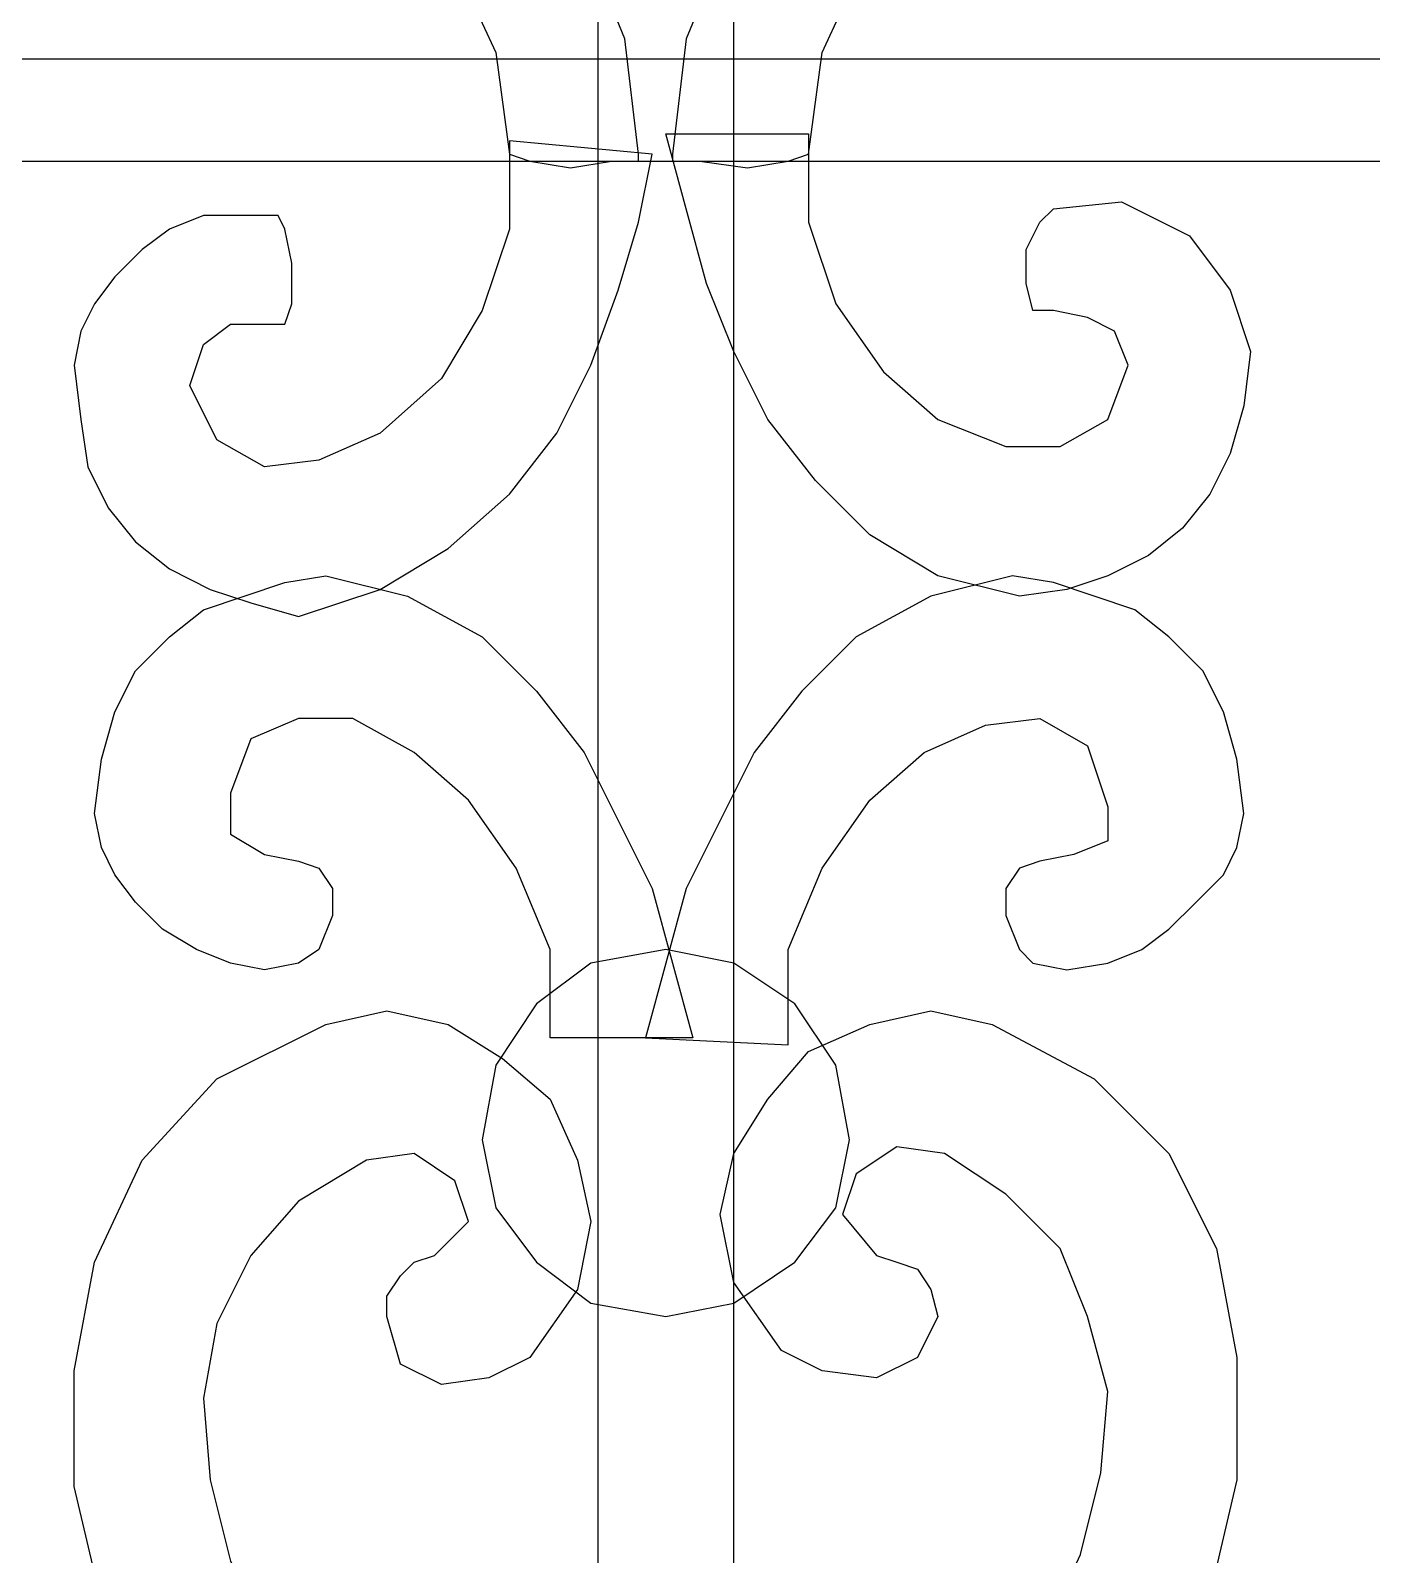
# Model space of a CAD drawing. Header units: centimetres. Extents: x -51 to 56, y -22 to 36.
# Drawn here: x 29.2 to 42.66, y 6.75 to 22.05 of the extents above; entities that cross this region are included whole.
import ezdxf

# ---------------------------------------------------------------- set-up
doc = ezdxf.new("R2010")
doc.units = ezdxf.units.CM
doc.header["$MEASUREMENT"] = 0
doc.layers.add('layer 1', color=7, linetype='Continuous')

msp = doc.modelspace()

# ---------------------------------------------------------------- linework, layer by layer
at = {"layer": 'layer 1', "color": 108}
for points, knots in [([(34.89652, 30.70333), (34.89652, 30.70333), (36.26127, 30.70333), (36.26127, 30.70333), (36.26127, 30.70333), (36.26127, 30.70333), (36.26127, -22.04404), (36.26127, -22.04404), (36.26127, -22.04404), (36.26127, -22.04404), (34.89652, -22.04404), (34.89652, -22.04404), (34.89652, -22.04404), (34.89652, -22.04404), (34.89652, 30.70333), (34.89652, 30.70333)], [0, 0, 0, 0, 0.25, 0.25, 0.25, 0.25, 0.5, 0.5, 0.5, 0.5, 0.75, 0.75, 0.75, 0.75, 1, 1, 1, 1]), ([(27.11748, 26.6091), (27.11748, 26.6091), (28.75517, 26.47262), (28.75517, 26.47262), (28.75517, 26.47262), (28.75517, 26.47262), (30.32463, 26.13144), (30.32463, 26.13144), (30.32463, 26.13144), (30.32463, 26.13144), (31.68937, 25.65377), (31.68937, 25.65377), (31.68937, 25.65377), (31.68937, 25.65377), (32.91764, 24.9714), (32.91764, 24.9714), (32.91764, 24.9714), (32.91764, 24.9714), (33.9412, 24.08432), (33.9412, 24.08432), (33.9412, 24.08432), (33.9412, 24.08432), (34.69181, 23.129), (34.69181, 23.129), (34.69181, 23.129), (34.69181, 23.129), (35.16947, 21.96897), (35.16947, 21.96897), (35.16947, 21.96897), (35.16947, 21.96897), (35.30595, 20.80893), (35.30595, 20.80893), (35.30595, 20.80893), (35.30595, 20.80893), (35.30595, 20.80893), (35.30595, 20.80893), (35.30595, 20.80893), (35.30595, 20.80893), (35.30595, 20.80893), (35.30595, 20.80893), (35.30595, 20.80893), (35.30595, 20.80893), (35.30595, 20.80893), (35.30595, 20.80893), (35.30595, 20.80893), (35.30595, 20.80893), (35.30595, 20.7407), (35.30595, 20.7407), (35.30595, 20.7407), (35.30595, 20.7407), (35.033, 20.7407), (35.033, 20.7407), (35.033, 20.7407), (35.033, 20.7407), (34.62357, 20.67246), (34.62357, 20.67246), (34.62357, 20.67246), (34.62357, 20.67246), (34.21415, 20.7407), (34.21415, 20.7407), (34.21415, 20.7407), (34.21415, 20.7407), (34.00944, 20.80893), (34.00944, 20.80893), (34.00944, 20.80893), (34.00944, 20.80893), (33.87296, 21.83249), (33.87296, 21.83249), (33.87296, 21.83249), (33.87296, 21.83249), (33.46354, 22.71957), (33.46354, 22.71957), (33.46354, 22.71957), (33.46354, 22.71957), (32.78117, 23.53842), (32.78117, 23.53842), (32.78117, 23.53842), (32.78117, 23.53842), (31.96232, 24.28903), (31.96232, 24.28903), (31.96232, 24.28903), (31.96232, 24.28903), (30.93876, 24.83493), (30.93876, 24.83493), (30.93876, 24.83493), (30.93876, 24.83493), (29.77873, 25.31259), (29.77873, 25.31259), (29.77873, 25.31259), (29.77873, 25.31259), (28.48222, 25.58554), (28.48222, 25.58554), (28.48222, 25.58554), (28.48222, 25.58554), (27.11748, 25.65377), (27.11748, 25.65377), (27.11748, 25.65377), (27.11748, 25.65377), (25.82097, 25.58554), (25.82097, 25.58554), (25.82097, 25.58554), (25.82097, 25.58554), (24.5927, 25.31259), (24.5927, 25.31259), (24.5927, 25.31259), (24.5927, 25.31259), (23.43267, 24.83493), (23.43267, 24.83493), (23.43267, 24.83493), (23.43267, 24.83493), (22.40911, 24.28903), (22.40911, 24.28903), (22.40911, 24.28903), (22.40911, 24.28903), (21.59027, 23.53842), (21.59027, 23.53842), (21.59027, 23.53842), (21.59027, 23.53842), (20.90789, 22.71957), (20.90789, 22.71957), (20.90789, 22.71957), (20.90789, 22.71957), (20.49847, 21.83249), (20.49847, 21.83249), (20.49847, 21.83249), (20.49847, 21.83249), (20.362, 20.80893), (20.362, 20.80893), (20.362, 20.80893), (20.362, 20.80893), (20.15728, 20.7407), (20.15728, 20.7407), (20.15728, 20.7407), (20.15728, 20.7407), (19.74786, 20.67246), (19.74786, 20.67246), (19.74786, 20.67246), (19.74786, 20.67246), (19.2702, 20.7407), (19.2702, 20.7407), (19.2702, 20.7407), (19.2702, 20.7407), (18.99725, 20.7407), (18.99725, 20.7407), (18.99725, 20.7407), (18.99725, 20.7407), (18.99725, 20.7407), (18.99725, 20.7407), (18.99725, 20.7407), (18.99725, 20.7407), (18.99725, 20.80893), (18.99725, 20.80893), (18.99725, 20.80893), (18.99725, 20.80893), (18.99725, 20.80893), (18.99725, 20.80893), (18.99725, 20.80893), (18.99725, 20.80893), (18.99725, 20.80893), (18.99725, 20.80893), (18.99725, 20.80893), (18.99725, 20.80893), (19.13373, 21.96897), (19.13373, 21.96897), (19.13373, 21.96897), (19.13373, 21.96897), (19.61139, 23.129), (19.61139, 23.129), (19.61139, 23.129), (19.61139, 23.129), (20.43023, 24.08432), (20.43023, 24.08432), (20.43023, 24.08432), (20.43023, 24.08432), (21.38555, 24.9714), (21.38555, 24.9714), (21.38555, 24.9714), (21.38555, 24.9714), (22.61382, 25.65377), (22.61382, 25.65377), (22.61382, 25.65377), (22.61382, 25.65377), (23.97857, 26.13144), (23.97857, 26.13144), (23.97857, 26.13144), (23.97857, 26.13144), (25.47979, 26.47262), (25.47979, 26.47262), (25.47979, 26.47262), (25.47979, 26.47262), (27.11748, 26.6091), (27.11748, 26.6091)], [0, 0, 0, 0, 0.02083333, 0.02083333, 0.02083333, 0.02083333, 0.04166667, 0.04166667, 0.04166667, 0.04166667, 0.0625, 0.0625, 0.0625, 0.0625, 0.08333333, 0.08333333, 0.08333333, 0.08333333, 0.10416667, 0.10416667, 0.10416667, 0.10416667, 0.125, 0.125, 0.125, 0.125, 0.14583333, 0.14583333, 0.14583333, 0.14583333, 0.16666667, 0.16666667, 0.16666667, 0.16666667, 0.1875, 0.1875, 0.1875, 0.1875, 0.20833333, 0.20833333, 0.20833333, 0.20833333, 0.22916667, 0.22916667, 0.22916667, 0.22916667, 0.25, 0.25, 0.25, 0.25, 0.27083333, 0.27083333, 0.27083333, 0.27083333, 0.29166667, 0.29166667, 0.29166667, 0.29166667, 0.3125, 0.3125, 0.3125, 0.3125, 0.33333333, 0.33333333, 0.33333333, 0.33333333, 0.35416667, 0.35416667, 0.35416667, 0.35416667, 0.375, 0.375, 0.375, 0.375, 0.39583333, 0.39583333, 0.39583333, 0.39583333, 0.41666667, 0.41666667, 0.41666667, 0.41666667, 0.4375, 0.4375, 0.4375, 0.4375, 0.45833333, 0.45833333, 0.45833333, 0.45833333, 0.47916667, 0.47916667, 0.47916667, 0.47916667, 0.5, 0.5, 0.5, 0.5, 0.52083333, 0.52083333, 0.52083333, 0.52083333, 0.54166667, 0.54166667, 0.54166667, 0.54166667, 0.5625, 0.5625, 0.5625, 0.5625, 0.58333333, 0.58333333, 0.58333333, 0.58333333, 0.60416667, 0.60416667, 0.60416667, 0.60416667, 0.625, 0.625, 0.625, 0.625, 0.64583333, 0.64583333, 0.64583333, 0.64583333, 0.66666667, 0.66666667, 0.66666667, 0.66666667, 0.6875, 0.6875, 0.6875, 0.6875, 0.70833333, 0.70833333, 0.70833333, 0.70833333, 0.72916667, 0.72916667, 0.72916667, 0.72916667, 0.75, 0.75, 0.75, 0.75, 0.77083333, 0.77083333, 0.77083333, 0.77083333, 0.79166667, 0.79166667, 0.79166667, 0.79166667, 0.8125, 0.8125, 0.8125, 0.8125, 0.83333333, 0.83333333, 0.83333333, 0.83333333, 0.85416667, 0.85416667, 0.85416667, 0.85416667, 0.875, 0.875, 0.875, 0.875, 0.89583333, 0.89583333, 0.89583333, 0.89583333, 0.91666667, 0.91666667, 0.91666667, 0.91666667, 0.9375, 0.9375, 0.9375, 0.9375, 0.95833333, 0.95833333, 0.95833333, 0.95833333, 0.97916667, 0.97916667, 0.97916667, 0.97916667, 1, 1, 1, 1]), ([(43.8356, 26.6091), (43.8356, 26.6091), (45.47329, 26.47262), (45.47329, 26.47262), (45.47329, 26.47262), (45.47329, 26.47262), (46.97451, 26.13144), (46.97451, 26.13144), (46.97451, 26.13144), (46.97451, 26.13144), (48.33925, 25.65377), (48.33925, 25.65377), (48.33925, 25.65377), (48.33925, 25.65377), (49.56752, 24.9714), (49.56752, 24.9714), (49.56752, 24.9714), (49.56752, 24.9714), (50.52284, 24.08432), (50.52284, 24.08432), (50.52284, 24.08432), (50.52284, 24.08432), (51.34169, 23.129), (51.34169, 23.129), (51.34169, 23.129), (51.34169, 23.129), (51.81935, 21.96897), (51.81935, 21.96897), (51.81935, 21.96897), (51.81935, 21.96897), (51.95583, 20.80893), (51.95583, 20.80893), (51.95583, 20.80893), (51.95583, 20.80893), (51.95583, 20.80893), (51.95583, 20.80893), (51.95583, 20.80893), (51.95583, 20.80893), (51.95583, 20.80893), (51.95583, 20.80893), (51.95583, 20.80893), (51.95583, 20.80893), (51.95583, 20.80893), (51.95583, 20.80893), (51.95583, 20.80893), (51.95583, 20.80893), (51.95583, 20.7407), (51.95583, 20.7407), (51.95583, 20.7407), (51.95583, 20.7407), (51.68288, 20.7407), (51.68288, 20.7407), (51.68288, 20.7407), (51.68288, 20.7407), (51.27345, 20.67246), (51.27345, 20.67246), (51.27345, 20.67246), (51.27345, 20.67246), (50.86403, 20.7407), (50.86403, 20.7407), (50.86403, 20.7407), (50.86403, 20.7407), (50.65932, 20.80893), (50.65932, 20.80893), (50.65932, 20.80893), (50.65932, 20.80893), (50.52284, 21.83249), (50.52284, 21.83249), (50.52284, 21.83249), (50.52284, 21.83249), (50.11342, 22.71957), (50.11342, 22.71957), (50.11342, 22.71957), (50.11342, 22.71957), (49.43105, 23.53842), (49.43105, 23.53842), (49.43105, 23.53842), (49.43105, 23.53842), (48.6122, 24.28903), (48.6122, 24.28903), (48.6122, 24.28903), (48.6122, 24.28903), (47.52041, 24.83493), (47.52041, 24.83493), (47.52041, 24.83493), (47.52041, 24.83493), (46.42861, 25.31259), (46.42861, 25.31259), (46.42861, 25.31259), (46.42861, 25.31259), (45.1321, 25.58554), (45.1321, 25.58554), (45.1321, 25.58554), (45.1321, 25.58554), (43.8356, 25.65377), (43.8356, 25.65377), (43.8356, 25.65377), (43.8356, 25.65377), (42.47085, 25.58554), (42.47085, 25.58554), (42.47085, 25.58554), (42.47085, 25.58554), (41.24258, 25.31259), (41.24258, 25.31259), (41.24258, 25.31259), (41.24258, 25.31259), (40.08255, 24.83493), (40.08255, 24.83493), (40.08255, 24.83493), (40.08255, 24.83493), (39.05899, 24.28903), (39.05899, 24.28903), (39.05899, 24.28903), (39.05899, 24.28903), (38.24015, 23.53842), (38.24015, 23.53842), (38.24015, 23.53842), (38.24015, 23.53842), (37.55777, 22.71957), (37.55777, 22.71957), (37.55777, 22.71957), (37.55777, 22.71957), (37.14835, 21.83249), (37.14835, 21.83249), (37.14835, 21.83249), (37.14835, 21.83249), (37.01188, 20.80893), (37.01188, 20.80893), (37.01188, 20.80893), (37.01188, 20.80893), (36.80716, 20.7407), (36.80716, 20.7407), (36.80716, 20.7407), (36.80716, 20.7407), (36.39774, 20.67246), (36.39774, 20.67246), (36.39774, 20.67246), (36.39774, 20.67246), (35.92008, 20.7407), (35.92008, 20.7407), (35.92008, 20.7407), (35.92008, 20.7407), (35.64713, 20.7407), (35.64713, 20.7407), (35.64713, 20.7407), (35.64713, 20.7407), (35.64713, 20.7407), (35.64713, 20.7407), (35.64713, 20.7407), (35.64713, 20.7407), (35.64713, 20.80893), (35.64713, 20.80893), (35.64713, 20.80893), (35.64713, 20.80893), (35.64713, 20.80893), (35.64713, 20.80893), (35.64713, 20.80893), (35.64713, 20.80893), (35.64713, 20.80893), (35.64713, 20.80893), (35.64713, 20.80893), (35.64713, 20.80893), (35.78361, 21.96897), (35.78361, 21.96897), (35.78361, 21.96897), (35.78361, 21.96897), (36.26127, 23.129), (36.26127, 23.129), (36.26127, 23.129), (36.26127, 23.129), (37.08011, 24.08432), (37.08011, 24.08432), (37.08011, 24.08432), (37.08011, 24.08432), (38.03543, 24.9714), (38.03543, 24.9714), (38.03543, 24.9714), (38.03543, 24.9714), (39.2637, 25.65377), (39.2637, 25.65377), (39.2637, 25.65377), (39.2637, 25.65377), (40.62845, 26.13144), (40.62845, 26.13144), (40.62845, 26.13144), (40.62845, 26.13144), (42.1979, 26.47262), (42.1979, 26.47262), (42.1979, 26.47262), (42.1979, 26.47262), (43.8356, 26.6091), (43.8356, 26.6091)], [0, 0, 0, 0, 0.02083333, 0.02083333, 0.02083333, 0.02083333, 0.04166667, 0.04166667, 0.04166667, 0.04166667, 0.0625, 0.0625, 0.0625, 0.0625, 0.08333333, 0.08333333, 0.08333333, 0.08333333, 0.10416667, 0.10416667, 0.10416667, 0.10416667, 0.125, 0.125, 0.125, 0.125, 0.14583333, 0.14583333, 0.14583333, 0.14583333, 0.16666667, 0.16666667, 0.16666667, 0.16666667, 0.1875, 0.1875, 0.1875, 0.1875, 0.20833333, 0.20833333, 0.20833333, 0.20833333, 0.22916667, 0.22916667, 0.22916667, 0.22916667, 0.25, 0.25, 0.25, 0.25, 0.27083333, 0.27083333, 0.27083333, 0.27083333, 0.29166667, 0.29166667, 0.29166667, 0.29166667, 0.3125, 0.3125, 0.3125, 0.3125, 0.33333333, 0.33333333, 0.33333333, 0.33333333, 0.35416667, 0.35416667, 0.35416667, 0.35416667, 0.375, 0.375, 0.375, 0.375, 0.39583333, 0.39583333, 0.39583333, 0.39583333, 0.41666667, 0.41666667, 0.41666667, 0.41666667, 0.4375, 0.4375, 0.4375, 0.4375, 0.45833333, 0.45833333, 0.45833333, 0.45833333, 0.47916667, 0.47916667, 0.47916667, 0.47916667, 0.5, 0.5, 0.5, 0.5, 0.52083333, 0.52083333, 0.52083333, 0.52083333, 0.54166667, 0.54166667, 0.54166667, 0.54166667, 0.5625, 0.5625, 0.5625, 0.5625, 0.58333333, 0.58333333, 0.58333333, 0.58333333, 0.60416667, 0.60416667, 0.60416667, 0.60416667, 0.625, 0.625, 0.625, 0.625, 0.64583333, 0.64583333, 0.64583333, 0.64583333, 0.66666667, 0.66666667, 0.66666667, 0.66666667, 0.6875, 0.6875, 0.6875, 0.6875, 0.70833333, 0.70833333, 0.70833333, 0.70833333, 0.72916667, 0.72916667, 0.72916667, 0.72916667, 0.75, 0.75, 0.75, 0.75, 0.77083333, 0.77083333, 0.77083333, 0.77083333, 0.79166667, 0.79166667, 0.79166667, 0.79166667, 0.8125, 0.8125, 0.8125, 0.8125, 0.83333333, 0.83333333, 0.83333333, 0.83333333, 0.85416667, 0.85416667, 0.85416667, 0.85416667, 0.875, 0.875, 0.875, 0.875, 0.89583333, 0.89583333, 0.89583333, 0.89583333, 0.91666667, 0.91666667, 0.91666667, 0.91666667, 0.9375, 0.9375, 0.9375, 0.9375, 0.95833333, 0.95833333, 0.95833333, 0.95833333, 0.97916667, 0.97916667, 0.97916667, 0.97916667, 1, 1, 1, 1]), ([(-47.12461, 21.76425), (-47.12461, 21.76425), (52.6382, 21.76425), (52.6382, 21.76425), (52.6382, 21.76425), (52.6382, 21.76425), (52.6382, 20.7407), (52.6382, 20.7407), (52.6382, 20.7407), (52.6382, 20.7407), (-47.12461, 20.7407), (-47.12461, 20.7407), (-47.12461, 20.7407), (-47.12461, 20.7407), (-47.12461, 21.76425), (-47.12461, 21.76425)], [0, 0, 0, 0, 0.25, 0.25, 0.25, 0.25, 0.5, 0.5, 0.5, 0.5, 0.75, 0.75, 0.75, 0.75, 1, 1, 1, 1]), ([(39.12723, 16.37351), (39.12723, 16.37351), (39.60489, 16.44175), (39.60489, 16.44175), (39.60489, 16.44175), (39.60489, 16.44175), (40.01431, 16.57823), (40.01431, 16.57823), (40.01431, 16.57823), (40.01431, 16.57823), (40.42374, 16.78294), (40.42374, 16.78294), (40.42374, 16.78294), (40.42374, 16.78294), (40.76492, 17.05589), (40.76492, 17.05589), (40.76492, 17.05589), (40.76492, 17.05589), (41.03787, 17.39707), (41.03787, 17.39707), (41.03787, 17.39707), (41.03787, 17.39707), (41.24258, 17.8065), (41.24258, 17.8065), (41.24258, 17.8065), (41.24258, 17.8065), (41.37906, 18.28416), (41.37906, 18.28416), (41.37906, 18.28416), (41.37906, 18.28416), (41.44729, 18.83005), (41.44729, 18.83005), (41.44729, 18.83005), (41.44729, 18.83005), (41.24258, 19.44419), (41.24258, 19.44419), (41.24258, 19.44419), (41.24258, 19.44419), (40.83316, 19.99009), (40.83316, 19.99009), (40.83316, 19.99009), (40.83316, 19.99009), (40.15079, 20.33127), (40.15079, 20.33127), (40.15079, 20.33127), (40.15079, 20.33127), (39.46842, 20.26303), (39.46842, 20.26303), (39.46842, 20.26303), (39.46842, 20.26303), (39.33194, 20.12656), (39.33194, 20.12656), (39.33194, 20.12656), (39.33194, 20.12656), (39.19547, 19.85361), (39.19547, 19.85361), (39.19547, 19.85361), (39.19547, 19.85361), (39.19547, 19.51243), (39.19547, 19.51243), (39.19547, 19.51243), (39.19547, 19.51243), (39.2637, 19.23948), (39.2637, 19.23948), (39.2637, 19.23948), (39.2637, 19.23948), (39.46842, 19.23948), (39.46842, 19.23948), (39.46842, 19.23948), (39.46842, 19.23948), (39.8096, 19.17124), (39.8096, 19.17124), (39.8096, 19.17124), (39.8096, 19.17124), (40.08255, 19.03476), (40.08255, 19.03476), (40.08255, 19.03476), (40.08255, 19.03476), (40.21902, 18.69358), (40.21902, 18.69358), (40.21902, 18.69358), (40.21902, 18.69358), (40.01431, 18.14768), (40.01431, 18.14768), (40.01431, 18.14768), (40.01431, 18.14768), (39.53665, 17.87473), (39.53665, 17.87473), (39.53665, 17.87473), (39.53665, 17.87473), (38.99075, 17.87473), (38.99075, 17.87473), (38.99075, 17.87473), (38.99075, 17.87473), (38.30838, 18.14768), (38.30838, 18.14768), (38.30838, 18.14768), (38.30838, 18.14768), (37.76248, 18.62534), (37.76248, 18.62534), (37.76248, 18.62534), (37.76248, 18.62534), (37.28482, 19.30771), (37.28482, 19.30771), (37.28482, 19.30771), (37.28482, 19.30771), (37.01188, 20.12656), (37.01188, 20.12656), (37.01188, 20.12656), (37.01188, 20.12656), (37.01188, 21.01364), (37.01188, 21.01364), (37.01188, 21.01364), (37.01188, 21.01364), (35.57889, 21.01364), (35.57889, 21.01364), (35.57889, 21.01364), (35.57889, 21.01364), (35.78361, 20.26303), (35.78361, 20.26303), (35.78361, 20.26303), (35.78361, 20.26303), (35.98832, 19.51243), (35.98832, 19.51243), (35.98832, 19.51243), (35.98832, 19.51243), (36.26127, 18.83005), (36.26127, 18.83005), (36.26127, 18.83005), (36.26127, 18.83005), (36.60245, 18.14768), (36.60245, 18.14768), (36.60245, 18.14768), (36.60245, 18.14768), (37.08011, 17.53355), (37.08011, 17.53355), (37.08011, 17.53355), (37.08011, 17.53355), (37.62601, 16.98765), (37.62601, 16.98765), (37.62601, 16.98765), (37.62601, 16.98765), (38.30838, 16.57823), (38.30838, 16.57823), (38.30838, 16.57823), (38.30838, 16.57823), (39.12723, 16.37351), (39.12723, 16.37351)], [0, 0, 0, 0, 0.02702703, 0.02702703, 0.02702703, 0.02702703, 0.05405405, 0.05405405, 0.05405405, 0.05405405, 0.08108108, 0.08108108, 0.08108108, 0.08108108, 0.10810811, 0.10810811, 0.10810811, 0.10810811, 0.13513514, 0.13513514, 0.13513514, 0.13513514, 0.16216216, 0.16216216, 0.16216216, 0.16216216, 0.18918919, 0.18918919, 0.18918919, 0.18918919, 0.21621622, 0.21621622, 0.21621622, 0.21621622, 0.24324324, 0.24324324, 0.24324324, 0.24324324, 0.27027027, 0.27027027, 0.27027027, 0.27027027, 0.2972973, 0.2972973, 0.2972973, 0.2972973, 0.32432432, 0.32432432, 0.32432432, 0.32432432, 0.35135135, 0.35135135, 0.35135135, 0.35135135, 0.37837838, 0.37837838, 0.37837838, 0.37837838, 0.40540541, 0.40540541, 0.40540541, 0.40540541, 0.43243243, 0.43243243, 0.43243243, 0.43243243, 0.45945946, 0.45945946, 0.45945946, 0.45945946, 0.48648649, 0.48648649, 0.48648649, 0.48648649, 0.51351351, 0.51351351, 0.51351351, 0.51351351, 0.54054054, 0.54054054, 0.54054054, 0.54054054, 0.56756757, 0.56756757, 0.56756757, 0.56756757, 0.59459459, 0.59459459, 0.59459459, 0.59459459, 0.62162162, 0.62162162, 0.62162162, 0.62162162, 0.64864865, 0.64864865, 0.64864865, 0.64864865, 0.67567568, 0.67567568, 0.67567568, 0.67567568, 0.7027027, 0.7027027, 0.7027027, 0.7027027, 0.72972973, 0.72972973, 0.72972973, 0.72972973, 0.75675676, 0.75675676, 0.75675676, 0.75675676, 0.78378378, 0.78378378, 0.78378378, 0.78378378, 0.81081081, 0.81081081, 0.81081081, 0.81081081, 0.83783784, 0.83783784, 0.83783784, 0.83783784, 0.86486486, 0.86486486, 0.86486486, 0.86486486, 0.89189189, 0.89189189, 0.89189189, 0.89189189, 0.91891892, 0.91891892, 0.91891892, 0.91891892, 0.94594595, 0.94594595, 0.94594595, 0.94594595, 0.97297297, 0.97297297, 0.97297297, 0.97297297, 1, 1, 1, 1]), ([(31.89408, 16.1688), (31.89408, 16.1688), (31.41642, 16.30528), (31.41642, 16.30528), (31.41642, 16.30528), (31.41642, 16.30528), (31.007, 16.44175), (31.007, 16.44175), (31.007, 16.44175), (31.007, 16.44175), (30.59758, 16.64646), (30.59758, 16.64646), (30.59758, 16.64646), (30.59758, 16.64646), (30.25639, 16.91941), (30.25639, 16.91941), (30.25639, 16.91941), (30.25639, 16.91941), (29.98344, 17.2606), (29.98344, 17.2606), (29.98344, 17.2606), (29.98344, 17.2606), (29.77873, 17.67002), (29.77873, 17.67002), (29.77873, 17.67002), (29.77873, 17.67002), (29.71049, 18.14768), (29.71049, 18.14768), (29.71049, 18.14768), (29.71049, 18.14768), (29.64226, 18.69358), (29.64226, 18.69358), (29.64226, 18.69358), (29.64226, 18.69358), (29.71049, 19.03476), (29.71049, 19.03476), (29.71049, 19.03476), (29.71049, 19.03476), (29.84697, 19.30771), (29.84697, 19.30771), (29.84697, 19.30771), (29.84697, 19.30771), (30.05168, 19.58066), (30.05168, 19.58066), (30.05168, 19.58066), (30.05168, 19.58066), (30.32463, 19.85361), (30.32463, 19.85361), (30.32463, 19.85361), (30.32463, 19.85361), (30.59758, 20.05832), (30.59758, 20.05832), (30.59758, 20.05832), (30.59758, 20.05832), (30.93876, 20.1948), (30.93876, 20.1948), (30.93876, 20.1948), (30.93876, 20.1948), (31.34819, 20.1948), (31.34819, 20.1948), (31.34819, 20.1948), (31.34819, 20.1948), (31.68937, 20.1948), (31.68937, 20.1948), (31.68937, 20.1948), (31.68937, 20.1948), (31.75761, 20.05832), (31.75761, 20.05832), (31.75761, 20.05832), (31.75761, 20.05832), (31.82585, 19.71714), (31.82585, 19.71714), (31.82585, 19.71714), (31.82585, 19.71714), (31.82585, 19.30771), (31.82585, 19.30771), (31.82585, 19.30771), (31.82585, 19.30771), (31.75761, 19.103), (31.75761, 19.103), (31.75761, 19.103), (31.75761, 19.103), (31.5529, 19.103), (31.5529, 19.103), (31.5529, 19.103), (31.5529, 19.103), (31.21171, 19.103), (31.21171, 19.103), (31.21171, 19.103), (31.21171, 19.103), (30.93876, 18.89829), (30.93876, 18.89829), (30.93876, 18.89829), (30.93876, 18.89829), (30.80229, 18.48887), (30.80229, 18.48887), (30.80229, 18.48887), (30.80229, 18.48887), (31.07524, 17.94297), (31.07524, 17.94297), (31.07524, 17.94297), (31.07524, 17.94297), (31.5529, 17.67002), (31.5529, 17.67002), (31.5529, 17.67002), (31.5529, 17.67002), (32.0988, 17.73826), (32.0988, 17.73826), (32.0988, 17.73826), (32.0988, 17.73826), (32.71293, 18.01121), (32.71293, 18.01121), (32.71293, 18.01121), (32.71293, 18.01121), (33.32707, 18.5571), (33.32707, 18.5571), (33.32707, 18.5571), (33.32707, 18.5571), (33.73649, 19.23948), (33.73649, 19.23948), (33.73649, 19.23948), (33.73649, 19.23948), (34.00944, 20.05832), (34.00944, 20.05832), (34.00944, 20.05832), (34.00944, 20.05832), (34.00944, 20.94541), (34.00944, 20.94541), (34.00944, 20.94541), (34.00944, 20.94541), (35.44242, 20.80893), (35.44242, 20.80893), (35.44242, 20.80893), (35.44242, 20.80893), (35.30595, 20.12656), (35.30595, 20.12656), (35.30595, 20.12656), (35.30595, 20.12656), (35.10123, 19.44419), (35.10123, 19.44419), (35.10123, 19.44419), (35.10123, 19.44419), (34.82828, 18.69358), (34.82828, 18.69358), (34.82828, 18.69358), (34.82828, 18.69358), (34.4871, 18.01121), (34.4871, 18.01121), (34.4871, 18.01121), (34.4871, 18.01121), (34.00944, 17.39707), (34.00944, 17.39707), (34.00944, 17.39707), (34.00944, 17.39707), (33.3953, 16.85117), (33.3953, 16.85117), (33.3953, 16.85117), (33.3953, 16.85117), (32.71293, 16.44175), (32.71293, 16.44175), (32.71293, 16.44175), (32.71293, 16.44175), (31.89408, 16.1688), (31.89408, 16.1688)], [0, 0, 0, 0, 0.02439024, 0.02439024, 0.02439024, 0.02439024, 0.04878049, 0.04878049, 0.04878049, 0.04878049, 0.07317073, 0.07317073, 0.07317073, 0.07317073, 0.09756098, 0.09756098, 0.09756098, 0.09756098, 0.12195122, 0.12195122, 0.12195122, 0.12195122, 0.14634146, 0.14634146, 0.14634146, 0.14634146, 0.17073171, 0.17073171, 0.17073171, 0.17073171, 0.19512195, 0.19512195, 0.19512195, 0.19512195, 0.2195122, 0.2195122, 0.2195122, 0.2195122, 0.24390244, 0.24390244, 0.24390244, 0.24390244, 0.26829268, 0.26829268, 0.26829268, 0.26829268, 0.29268293, 0.29268293, 0.29268293, 0.29268293, 0.31707317, 0.31707317, 0.31707317, 0.31707317, 0.34146341, 0.34146341, 0.34146341, 0.34146341, 0.36585366, 0.36585366, 0.36585366, 0.36585366, 0.3902439, 0.3902439, 0.3902439, 0.3902439, 0.41463415, 0.41463415, 0.41463415, 0.41463415, 0.43902439, 0.43902439, 0.43902439, 0.43902439, 0.46341463, 0.46341463, 0.46341463, 0.46341463, 0.48780488, 0.48780488, 0.48780488, 0.48780488, 0.51219512, 0.51219512, 0.51219512, 0.51219512, 0.53658537, 0.53658537, 0.53658537, 0.53658537, 0.56097561, 0.56097561, 0.56097561, 0.56097561, 0.58536585, 0.58536585, 0.58536585, 0.58536585, 0.6097561, 0.6097561, 0.6097561, 0.6097561, 0.63414634, 0.63414634, 0.63414634, 0.63414634, 0.65853659, 0.65853659, 0.65853659, 0.65853659, 0.68292683, 0.68292683, 0.68292683, 0.68292683, 0.70731707, 0.70731707, 0.70731707, 0.70731707, 0.73170732, 0.73170732, 0.73170732, 0.73170732, 0.75609756, 0.75609756, 0.75609756, 0.75609756, 0.7804878, 0.7804878, 0.7804878, 0.7804878, 0.80487805, 0.80487805, 0.80487805, 0.80487805, 0.82926829, 0.82926829, 0.82926829, 0.82926829, 0.85365854, 0.85365854, 0.85365854, 0.85365854, 0.87804878, 0.87804878, 0.87804878, 0.87804878, 0.90243902, 0.90243902, 0.90243902, 0.90243902, 0.92682927, 0.92682927, 0.92682927, 0.92682927, 0.95121951, 0.95121951, 0.95121951, 0.95121951, 0.97560976, 0.97560976, 0.97560976, 0.97560976, 1, 1, 1, 1]), ([(32.16703, 16.57823), (32.16703, 16.57823), (31.75761, 16.50999), (31.75761, 16.50999), (31.75761, 16.50999), (31.75761, 16.50999), (31.34819, 16.37351), (31.34819, 16.37351), (31.34819, 16.37351), (31.34819, 16.37351), (30.93876, 16.23704), (30.93876, 16.23704), (30.93876, 16.23704), (30.93876, 16.23704), (30.59758, 15.96409), (30.59758, 15.96409), (30.59758, 15.96409), (30.59758, 15.96409), (30.25639, 15.6229), (30.25639, 15.6229), (30.25639, 15.6229), (30.25639, 15.6229), (30.05168, 15.21348), (30.05168, 15.21348), (30.05168, 15.21348), (30.05168, 15.21348), (29.91521, 14.73582), (29.91521, 14.73582), (29.91521, 14.73582), (29.91521, 14.73582), (29.84697, 14.18992), (29.84697, 14.18992), (29.84697, 14.18992), (29.84697, 14.18992), (29.91521, 13.84874), (29.91521, 13.84874), (29.91521, 13.84874), (29.91521, 13.84874), (30.05168, 13.57579), (30.05168, 13.57579), (30.05168, 13.57579), (30.05168, 13.57579), (30.25639, 13.30284), (30.25639, 13.30284), (30.25639, 13.30284), (30.25639, 13.30284), (30.52934, 13.02989), (30.52934, 13.02989), (30.52934, 13.02989), (30.52934, 13.02989), (30.87053, 12.82518), (30.87053, 12.82518), (30.87053, 12.82518), (30.87053, 12.82518), (31.21171, 12.6887), (31.21171, 12.6887), (31.21171, 12.6887), (31.21171, 12.6887), (31.5529, 12.62047), (31.5529, 12.62047), (31.5529, 12.62047), (31.5529, 12.62047), (31.89408, 12.6887), (31.89408, 12.6887), (31.89408, 12.6887), (31.89408, 12.6887), (32.0988, 12.82518), (32.0988, 12.82518), (32.0988, 12.82518), (32.0988, 12.82518), (32.23527, 13.16636), (32.23527, 13.16636), (32.23527, 13.16636), (32.23527, 13.16636), (32.23527, 13.43931), (32.23527, 13.43931), (32.23527, 13.43931), (32.23527, 13.43931), (32.0988, 13.64402), (32.0988, 13.64402), (32.0988, 13.64402), (32.0988, 13.64402), (31.89408, 13.71226), (31.89408, 13.71226), (31.89408, 13.71226), (31.89408, 13.71226), (31.5529, 13.7805), (31.5529, 13.7805), (31.5529, 13.7805), (31.5529, 13.7805), (31.21171, 13.98521), (31.21171, 13.98521), (31.21171, 13.98521), (31.21171, 13.98521), (31.21171, 14.39463), (31.21171, 14.39463), (31.21171, 14.39463), (31.21171, 14.39463), (31.41642, 14.94053), (31.41642, 14.94053), (31.41642, 14.94053), (31.41642, 14.94053), (31.89408, 15.14524), (31.89408, 15.14524), (31.89408, 15.14524), (31.89408, 15.14524), (32.43998, 15.14524), (32.43998, 15.14524), (32.43998, 15.14524), (32.43998, 15.14524), (33.05412, 14.80406), (33.05412, 14.80406), (33.05412, 14.80406), (33.05412, 14.80406), (33.60001, 14.3264), (33.60001, 14.3264), (33.60001, 14.3264), (33.60001, 14.3264), (34.07768, 13.64402), (34.07768, 13.64402), (34.07768, 13.64402), (34.07768, 13.64402), (34.41886, 12.82518), (34.41886, 12.82518), (34.41886, 12.82518), (34.41886, 12.82518), (34.41886, 11.93809), (34.41886, 11.93809), (34.41886, 11.93809), (34.41886, 11.93809), (35.85184, 11.93809), (35.85184, 11.93809), (35.85184, 11.93809), (35.85184, 11.93809), (35.64713, 12.6887), (35.64713, 12.6887), (35.64713, 12.6887), (35.64713, 12.6887), (35.44242, 13.43931), (35.44242, 13.43931), (35.44242, 13.43931), (35.44242, 13.43931), (35.10123, 14.12169), (35.10123, 14.12169), (35.10123, 14.12169), (35.10123, 14.12169), (34.76005, 14.80406), (34.76005, 14.80406), (34.76005, 14.80406), (34.76005, 14.80406), (34.28239, 15.41819), (34.28239, 15.41819), (34.28239, 15.41819), (34.28239, 15.41819), (33.73649, 15.96409), (33.73649, 15.96409), (33.73649, 15.96409), (33.73649, 15.96409), (32.98588, 16.37351), (32.98588, 16.37351), (32.98588, 16.37351), (32.98588, 16.37351), (32.16703, 16.57823), (32.16703, 16.57823)], [0, 0, 0, 0, 0.02439024, 0.02439024, 0.02439024, 0.02439024, 0.04878049, 0.04878049, 0.04878049, 0.04878049, 0.07317073, 0.07317073, 0.07317073, 0.07317073, 0.09756098, 0.09756098, 0.09756098, 0.09756098, 0.12195122, 0.12195122, 0.12195122, 0.12195122, 0.14634146, 0.14634146, 0.14634146, 0.14634146, 0.17073171, 0.17073171, 0.17073171, 0.17073171, 0.19512195, 0.19512195, 0.19512195, 0.19512195, 0.2195122, 0.2195122, 0.2195122, 0.2195122, 0.24390244, 0.24390244, 0.24390244, 0.24390244, 0.26829268, 0.26829268, 0.26829268, 0.26829268, 0.29268293, 0.29268293, 0.29268293, 0.29268293, 0.31707317, 0.31707317, 0.31707317, 0.31707317, 0.34146341, 0.34146341, 0.34146341, 0.34146341, 0.36585366, 0.36585366, 0.36585366, 0.36585366, 0.3902439, 0.3902439, 0.3902439, 0.3902439, 0.41463415, 0.41463415, 0.41463415, 0.41463415, 0.43902439, 0.43902439, 0.43902439, 0.43902439, 0.46341463, 0.46341463, 0.46341463, 0.46341463, 0.48780488, 0.48780488, 0.48780488, 0.48780488, 0.51219512, 0.51219512, 0.51219512, 0.51219512, 0.53658537, 0.53658537, 0.53658537, 0.53658537, 0.56097561, 0.56097561, 0.56097561, 0.56097561, 0.58536585, 0.58536585, 0.58536585, 0.58536585, 0.6097561, 0.6097561, 0.6097561, 0.6097561, 0.63414634, 0.63414634, 0.63414634, 0.63414634, 0.65853659, 0.65853659, 0.65853659, 0.65853659, 0.68292683, 0.68292683, 0.68292683, 0.68292683, 0.70731707, 0.70731707, 0.70731707, 0.70731707, 0.73170732, 0.73170732, 0.73170732, 0.73170732, 0.75609756, 0.75609756, 0.75609756, 0.75609756, 0.7804878, 0.7804878, 0.7804878, 0.7804878, 0.80487805, 0.80487805, 0.80487805, 0.80487805, 0.82926829, 0.82926829, 0.82926829, 0.82926829, 0.85365854, 0.85365854, 0.85365854, 0.85365854, 0.87804878, 0.87804878, 0.87804878, 0.87804878, 0.90243902, 0.90243902, 0.90243902, 0.90243902, 0.92682927, 0.92682927, 0.92682927, 0.92682927, 0.95121951, 0.95121951, 0.95121951, 0.95121951, 0.97560976, 0.97560976, 0.97560976, 0.97560976, 1, 1, 1, 1]), ([(39.05899, 16.57823), (39.05899, 16.57823), (39.46842, 16.50999), (39.46842, 16.50999), (39.46842, 16.50999), (39.46842, 16.50999), (39.87784, 16.37351), (39.87784, 16.37351), (39.87784, 16.37351), (39.87784, 16.37351), (40.28726, 16.23704), (40.28726, 16.23704), (40.28726, 16.23704), (40.28726, 16.23704), (40.62845, 15.96409), (40.62845, 15.96409), (40.62845, 15.96409), (40.62845, 15.96409), (40.96963, 15.6229), (40.96963, 15.6229), (40.96963, 15.6229), (40.96963, 15.6229), (41.17435, 15.21348), (41.17435, 15.21348), (41.17435, 15.21348), (41.17435, 15.21348), (41.31082, 14.73582), (41.31082, 14.73582), (41.31082, 14.73582), (41.31082, 14.73582), (41.37906, 14.18992), (41.37906, 14.18992), (41.37906, 14.18992), (41.37906, 14.18992), (41.31082, 13.84874), (41.31082, 13.84874), (41.31082, 13.84874), (41.31082, 13.84874), (41.17435, 13.57579), (41.17435, 13.57579), (41.17435, 13.57579), (41.17435, 13.57579), (40.9014, 13.30284), (40.9014, 13.30284), (40.9014, 13.30284), (40.9014, 13.30284), (40.62845, 13.02989), (40.62845, 13.02989), (40.62845, 13.02989), (40.62845, 13.02989), (40.3555, 12.82518), (40.3555, 12.82518), (40.3555, 12.82518), (40.3555, 12.82518), (40.01431, 12.6887), (40.01431, 12.6887), (40.01431, 12.6887), (40.01431, 12.6887), (39.60489, 12.62047), (39.60489, 12.62047), (39.60489, 12.62047), (39.60489, 12.62047), (39.2637, 12.6887), (39.2637, 12.6887), (39.2637, 12.6887), (39.2637, 12.6887), (39.12723, 12.82518), (39.12723, 12.82518), (39.12723, 12.82518), (39.12723, 12.82518), (38.99075, 13.16636), (38.99075, 13.16636), (38.99075, 13.16636), (38.99075, 13.16636), (38.99075, 13.43931), (38.99075, 13.43931), (38.99075, 13.43931), (38.99075, 13.43931), (39.12723, 13.64402), (39.12723, 13.64402), (39.12723, 13.64402), (39.12723, 13.64402), (39.33194, 13.71226), (39.33194, 13.71226), (39.33194, 13.71226), (39.33194, 13.71226), (39.67313, 13.7805), (39.67313, 13.7805), (39.67313, 13.7805), (39.67313, 13.7805), (40.01431, 13.91697), (40.01431, 13.91697), (40.01431, 13.91697), (40.01431, 13.91697), (40.01431, 14.25816), (40.01431, 14.25816), (40.01431, 14.25816), (40.01431, 14.25816), (39.8096, 14.87229), (39.8096, 14.87229), (39.8096, 14.87229), (39.8096, 14.87229), (39.33194, 15.14524), (39.33194, 15.14524), (39.33194, 15.14524), (39.33194, 15.14524), (38.78604, 15.07701), (38.78604, 15.07701), (38.78604, 15.07701), (38.78604, 15.07701), (38.17191, 14.80406), (38.17191, 14.80406), (38.17191, 14.80406), (38.17191, 14.80406), (37.62601, 14.3264), (37.62601, 14.3264), (37.62601, 14.3264), (37.62601, 14.3264), (37.14835, 13.64402), (37.14835, 13.64402), (37.14835, 13.64402), (37.14835, 13.64402), (36.80716, 12.82518), (36.80716, 12.82518), (36.80716, 12.82518), (36.80716, 12.82518), (36.80716, 11.86986), (36.80716, 11.86986), (36.80716, 11.86986), (36.80716, 11.86986), (35.37418, 11.93809), (35.37418, 11.93809), (35.37418, 11.93809), (35.37418, 11.93809), (35.57889, 12.6887), (35.57889, 12.6887), (35.57889, 12.6887), (35.57889, 12.6887), (35.78361, 13.43931), (35.78361, 13.43931), (35.78361, 13.43931), (35.78361, 13.43931), (36.12479, 14.12169), (36.12479, 14.12169), (36.12479, 14.12169), (36.12479, 14.12169), (36.46598, 14.80406), (36.46598, 14.80406), (36.46598, 14.80406), (36.46598, 14.80406), (36.94364, 15.41819), (36.94364, 15.41819), (36.94364, 15.41819), (36.94364, 15.41819), (37.48954, 15.96409), (37.48954, 15.96409), (37.48954, 15.96409), (37.48954, 15.96409), (38.24015, 16.37351), (38.24015, 16.37351), (38.24015, 16.37351), (38.24015, 16.37351), (39.05899, 16.57823), (39.05899, 16.57823)], [0, 0, 0, 0, 0.02439024, 0.02439024, 0.02439024, 0.02439024, 0.04878049, 0.04878049, 0.04878049, 0.04878049, 0.07317073, 0.07317073, 0.07317073, 0.07317073, 0.09756098, 0.09756098, 0.09756098, 0.09756098, 0.12195122, 0.12195122, 0.12195122, 0.12195122, 0.14634146, 0.14634146, 0.14634146, 0.14634146, 0.17073171, 0.17073171, 0.17073171, 0.17073171, 0.19512195, 0.19512195, 0.19512195, 0.19512195, 0.2195122, 0.2195122, 0.2195122, 0.2195122, 0.24390244, 0.24390244, 0.24390244, 0.24390244, 0.26829268, 0.26829268, 0.26829268, 0.26829268, 0.29268293, 0.29268293, 0.29268293, 0.29268293, 0.31707317, 0.31707317, 0.31707317, 0.31707317, 0.34146341, 0.34146341, 0.34146341, 0.34146341, 0.36585366, 0.36585366, 0.36585366, 0.36585366, 0.3902439, 0.3902439, 0.3902439, 0.3902439, 0.41463415, 0.41463415, 0.41463415, 0.41463415, 0.43902439, 0.43902439, 0.43902439, 0.43902439, 0.46341463, 0.46341463, 0.46341463, 0.46341463, 0.48780488, 0.48780488, 0.48780488, 0.48780488, 0.51219512, 0.51219512, 0.51219512, 0.51219512, 0.53658537, 0.53658537, 0.53658537, 0.53658537, 0.56097561, 0.56097561, 0.56097561, 0.56097561, 0.58536585, 0.58536585, 0.58536585, 0.58536585, 0.6097561, 0.6097561, 0.6097561, 0.6097561, 0.63414634, 0.63414634, 0.63414634, 0.63414634, 0.65853659, 0.65853659, 0.65853659, 0.65853659, 0.68292683, 0.68292683, 0.68292683, 0.68292683, 0.70731707, 0.70731707, 0.70731707, 0.70731707, 0.73170732, 0.73170732, 0.73170732, 0.73170732, 0.75609756, 0.75609756, 0.75609756, 0.75609756, 0.7804878, 0.7804878, 0.7804878, 0.7804878, 0.80487805, 0.80487805, 0.80487805, 0.80487805, 0.82926829, 0.82926829, 0.82926829, 0.82926829, 0.85365854, 0.85365854, 0.85365854, 0.85365854, 0.87804878, 0.87804878, 0.87804878, 0.87804878, 0.90243902, 0.90243902, 0.90243902, 0.90243902, 0.92682927, 0.92682927, 0.92682927, 0.92682927, 0.95121951, 0.95121951, 0.95121951, 0.95121951, 0.97560976, 0.97560976, 0.97560976, 0.97560976, 1, 1, 1, 1]), ([(35.57889, 12.82518), (35.57889, 12.82518), (36.26127, 12.6887), (36.26127, 12.6887), (36.26127, 12.6887), (36.26127, 12.6887), (36.8754, 12.27928), (36.8754, 12.27928), (36.8754, 12.27928), (36.8754, 12.27928), (37.28482, 11.66515), (37.28482, 11.66515), (37.28482, 11.66515), (37.28482, 11.66515), (37.4213, 10.91454), (37.4213, 10.91454), (37.4213, 10.91454), (37.4213, 10.91454), (37.28482, 10.23216), (37.28482, 10.23216), (37.28482, 10.23216), (37.28482, 10.23216), (36.8754, 9.68627), (36.8754, 9.68627), (36.8754, 9.68627), (36.8754, 9.68627), (36.26127, 9.27684), (36.26127, 9.27684), (36.26127, 9.27684), (36.26127, 9.27684), (35.57889, 9.14037), (35.57889, 9.14037), (35.57889, 9.14037), (35.57889, 9.14037), (34.82828, 9.27684), (34.82828, 9.27684), (34.82828, 9.27684), (34.82828, 9.27684), (34.28239, 9.68627), (34.28239, 9.68627), (34.28239, 9.68627), (34.28239, 9.68627), (33.87296, 10.23216), (33.87296, 10.23216), (33.87296, 10.23216), (33.87296, 10.23216), (33.73649, 10.91454), (33.73649, 10.91454), (33.73649, 10.91454), (33.73649, 10.91454), (33.87296, 11.66515), (33.87296, 11.66515), (33.87296, 11.66515), (33.87296, 11.66515), (34.28239, 12.27928), (34.28239, 12.27928), (34.28239, 12.27928), (34.28239, 12.27928), (34.82828, 12.6887), (34.82828, 12.6887), (34.82828, 12.6887), (34.82828, 12.6887), (35.57889, 12.82518), (35.57889, 12.82518)], [0, 0, 0, 0, 0.0625, 0.0625, 0.0625, 0.0625, 0.125, 0.125, 0.125, 0.125, 0.1875, 0.1875, 0.1875, 0.1875, 0.25, 0.25, 0.25, 0.25, 0.3125, 0.3125, 0.3125, 0.3125, 0.375, 0.375, 0.375, 0.375, 0.4375, 0.4375, 0.4375, 0.4375, 0.5, 0.5, 0.5, 0.5, 0.5625, 0.5625, 0.5625, 0.5625, 0.625, 0.625, 0.625, 0.625, 0.6875, 0.6875, 0.6875, 0.6875, 0.75, 0.75, 0.75, 0.75, 0.8125, 0.8125, 0.8125, 0.8125, 0.875, 0.875, 0.875, 0.875, 0.9375, 0.9375, 0.9375, 0.9375, 1, 1, 1, 1]), ([(40.01431, 4.29553), (40.01431, 4.29553), (40.62845, 5.25085), (40.62845, 5.25085), (40.62845, 5.25085), (40.62845, 5.25085), (41.03787, 6.34264), (41.03787, 6.34264), (41.03787, 6.34264), (41.03787, 6.34264), (41.31082, 7.50268), (41.31082, 7.50268), (41.31082, 7.50268), (41.31082, 7.50268), (41.31082, 8.73095), (41.31082, 8.73095), (41.31082, 8.73095), (41.31082, 8.73095), (41.10611, 9.82274), (41.10611, 9.82274), (41.10611, 9.82274), (41.10611, 9.82274), (40.62845, 10.77806), (40.62845, 10.77806), (40.62845, 10.77806), (40.62845, 10.77806), (39.87784, 11.52867), (39.87784, 11.52867), (39.87784, 11.52867), (39.87784, 11.52867), (38.85428, 12.07457), (38.85428, 12.07457), (38.85428, 12.07457), (38.85428, 12.07457), (38.24015, 12.21104), (38.24015, 12.21104), (38.24015, 12.21104), (38.24015, 12.21104), (37.62601, 12.07457), (37.62601, 12.07457), (37.62601, 12.07457), (37.62601, 12.07457), (37.01188, 11.80162), (37.01188, 11.80162), (37.01188, 11.80162), (37.01188, 11.80162), (36.60245, 11.32396), (36.60245, 11.32396), (36.60245, 11.32396), (36.60245, 11.32396), (36.26127, 10.77806), (36.26127, 10.77806), (36.26127, 10.77806), (36.26127, 10.77806), (36.12479, 10.16393), (36.12479, 10.16393), (36.12479, 10.16393), (36.12479, 10.16393), (36.26127, 9.48155), (36.26127, 9.48155), (36.26127, 9.48155), (36.26127, 9.48155), (36.73893, 8.79918), (36.73893, 8.79918), (36.73893, 8.79918), (36.73893, 8.79918), (37.14835, 8.59447), (37.14835, 8.59447), (37.14835, 8.59447), (37.14835, 8.59447), (37.69425, 8.52623), (37.69425, 8.52623), (37.69425, 8.52623), (37.69425, 8.52623), (38.10367, 8.73095), (38.10367, 8.73095), (38.10367, 8.73095), (38.10367, 8.73095), (38.30838, 9.14037), (38.30838, 9.14037), (38.30838, 9.14037), (38.30838, 9.14037), (38.24015, 9.41332), (38.24015, 9.41332), (38.24015, 9.41332), (38.24015, 9.41332), (38.10367, 9.61803), (38.10367, 9.61803), (38.10367, 9.61803), (38.10367, 9.61803), (37.89896, 9.68627), (37.89896, 9.68627), (37.89896, 9.68627), (37.89896, 9.68627), (37.69425, 9.7545), (37.69425, 9.7545), (37.69425, 9.7545), (37.69425, 9.7545), (37.35306, 10.16393), (37.35306, 10.16393), (37.35306, 10.16393), (37.35306, 10.16393), (37.48954, 10.57335), (37.48954, 10.57335), (37.48954, 10.57335), (37.48954, 10.57335), (37.89896, 10.8463), (37.89896, 10.8463), (37.89896, 10.8463), (37.89896, 10.8463), (38.37662, 10.77806), (38.37662, 10.77806), (38.37662, 10.77806), (38.37662, 10.77806), (38.99075, 10.36864), (38.99075, 10.36864), (38.99075, 10.36864), (38.99075, 10.36864), (39.53665, 9.82274), (39.53665, 9.82274), (39.53665, 9.82274), (39.53665, 9.82274), (39.8096, 9.14037), (39.8096, 9.14037), (39.8096, 9.14037), (39.8096, 9.14037), (40.01431, 8.38976), (40.01431, 8.38976), (40.01431, 8.38976), (40.01431, 8.38976), (39.94608, 7.57091), (39.94608, 7.57091), (39.94608, 7.57091), (39.94608, 7.57091), (39.74136, 6.75207), (39.74136, 6.75207), (39.74136, 6.75207), (39.74136, 6.75207), (39.33194, 5.86498), (39.33194, 5.86498), (39.33194, 5.86498), (39.33194, 5.86498), (38.64957, 5.11437), (38.64957, 5.11437), (38.64957, 5.11437), (38.64957, 5.11437), (38.37662, 4.90966), (38.37662, 4.90966), (38.37662, 4.90966), (38.37662, 4.90966), (38.03543, 4.70495), (38.03543, 4.70495), (38.03543, 4.70495), (38.03543, 4.70495), (37.62601, 4.56848), (37.62601, 4.56848), (37.62601, 4.56848), (37.62601, 4.56848), (37.28482, 4.432), (37.28482, 4.432), (37.28482, 4.432), (37.28482, 4.432), (36.8754, 4.29553), (36.8754, 4.29553), (36.8754, 4.29553), (36.8754, 4.29553), (36.53422, 4.22729), (36.53422, 4.22729), (36.53422, 4.22729), (36.53422, 4.22729), (36.12479, 4.15905), (36.12479, 4.15905), (36.12479, 4.15905), (36.12479, 4.15905), (35.85184, 4.15905), (35.85184, 4.15905), (35.85184, 4.15905), (35.85184, 4.15905), (35.85184, 4.15905), (35.85184, 4.15905), (35.85184, 4.15905), (35.85184, 4.15905), (35.85184, 4.15905), (35.85184, 4.15905), (35.85184, 4.15905), (35.85184, 4.15905), (35.85184, 4.15905), (35.85184, 4.15905), (35.85184, 4.15905), (35.85184, 4.15905), (35.85184, 4.15905), (35.85184, 4.15905), (35.85184, 4.15905), (35.85184, 4.15905), (35.44242, 4.15905), (35.44242, 4.15905), (35.44242, 4.15905), (35.44242, 4.15905), (35.033, 4.15905), (35.033, 4.15905), (35.033, 4.15905), (35.033, 4.15905), (34.4871, 4.22729), (34.4871, 4.22729), (34.4871, 4.22729), (34.4871, 4.22729), (34.00944, 4.29553), (34.00944, 4.29553), (34.00944, 4.29553), (34.00944, 4.29553), (33.53178, 4.432), (33.53178, 4.432), (33.53178, 4.432), (33.53178, 4.432), (33.05412, 4.56848), (33.05412, 4.56848), (33.05412, 4.56848), (33.05412, 4.56848), (32.64469, 4.77319), (32.64469, 4.77319), (32.64469, 4.77319), (32.64469, 4.77319), (32.30351, 5.04614), (32.30351, 5.04614), (32.30351, 5.04614), (32.30351, 5.04614), (31.68937, 5.79675), (31.68937, 5.79675), (31.68937, 5.79675), (31.68937, 5.79675), (31.21171, 6.68383), (31.21171, 6.68383), (31.21171, 6.68383), (31.21171, 6.68383), (31.007, 7.50268), (31.007, 7.50268), (31.007, 7.50268), (31.007, 7.50268), (30.93876, 8.32152), (30.93876, 8.32152), (30.93876, 8.32152), (30.93876, 8.32152), (31.07524, 9.07213), (31.07524, 9.07213), (31.07524, 9.07213), (31.07524, 9.07213), (31.41642, 9.7545), (31.41642, 9.7545), (31.41642, 9.7545), (31.41642, 9.7545), (31.89408, 10.3004), (31.89408, 10.3004), (31.89408, 10.3004), (31.89408, 10.3004), (32.57646, 10.70982), (32.57646, 10.70982), (32.57646, 10.70982), (32.57646, 10.70982), (33.05412, 10.77806), (33.05412, 10.77806), (33.05412, 10.77806), (33.05412, 10.77806), (33.46354, 10.50511), (33.46354, 10.50511), (33.46354, 10.50511), (33.46354, 10.50511), (33.60001, 10.09569), (33.60001, 10.09569), (33.60001, 10.09569), (33.60001, 10.09569), (33.25883, 9.7545), (33.25883, 9.7545), (33.25883, 9.7545), (33.25883, 9.7545), (33.05412, 9.68627), (33.05412, 9.68627), (33.05412, 9.68627), (33.05412, 9.68627), (32.91764, 9.54979), (32.91764, 9.54979), (32.91764, 9.54979), (32.91764, 9.54979), (32.78117, 9.34508), (32.78117, 9.34508), (32.78117, 9.34508), (32.78117, 9.34508), (32.78117, 9.14037), (32.78117, 9.14037), (32.78117, 9.14037), (32.78117, 9.14037), (32.91764, 8.66271), (32.91764, 8.66271), (32.91764, 8.66271), (32.91764, 8.66271), (33.32707, 8.458), (33.32707, 8.458), (33.32707, 8.458), (33.32707, 8.458), (33.80473, 8.52623), (33.80473, 8.52623), (33.80473, 8.52623), (33.80473, 8.52623), (34.21415, 8.73095), (34.21415, 8.73095), (34.21415, 8.73095), (34.21415, 8.73095), (34.69181, 9.41332), (34.69181, 9.41332), (34.69181, 9.41332), (34.69181, 9.41332), (34.82828, 10.09569), (34.82828, 10.09569), (34.82828, 10.09569), (34.82828, 10.09569), (34.69181, 10.70982), (34.69181, 10.70982), (34.69181, 10.70982), (34.69181, 10.70982), (34.41886, 11.32396), (34.41886, 11.32396), (34.41886, 11.32396), (34.41886, 11.32396), (33.9412, 11.73338), (33.9412, 11.73338), (33.9412, 11.73338), (33.9412, 11.73338), (33.3953, 12.07457), (33.3953, 12.07457), (33.3953, 12.07457), (33.3953, 12.07457), (32.78117, 12.21104), (32.78117, 12.21104), (32.78117, 12.21104), (32.78117, 12.21104), (32.16703, 12.07457), (32.16703, 12.07457), (32.16703, 12.07457), (32.16703, 12.07457), (31.07524, 11.52867), (31.07524, 11.52867), (31.07524, 11.52867), (31.07524, 11.52867), (30.32463, 10.70982), (30.32463, 10.70982), (30.32463, 10.70982), (30.32463, 10.70982), (29.84697, 9.68627), (29.84697, 9.68627), (29.84697, 9.68627), (29.84697, 9.68627), (29.64226, 8.59447), (29.64226, 8.59447), (29.64226, 8.59447), (29.64226, 8.59447), (29.64226, 7.43444), (29.64226, 7.43444), (29.64226, 7.43444), (29.64226, 7.43444), (29.91521, 6.27441), (29.91521, 6.27441), (29.91521, 6.27441), (29.91521, 6.27441), (30.39287, 5.18261), (30.39287, 5.18261), (30.39287, 5.18261), (30.39287, 5.18261), (31.007, 4.29553), (31.007, 4.29553), (31.007, 4.29553), (31.007, 4.29553), (31.89408, 3.61315), (31.89408, 3.61315), (31.89408, 3.61315), (31.89408, 3.61315), (32.98588, 3.13549), (32.98588, 3.13549), (32.98588, 3.13549), (32.98588, 3.13549), (34.28239, 2.79431), (34.28239, 2.79431), (34.28239, 2.79431), (34.28239, 2.79431), (35.57889, 2.72607), (35.57889, 2.72607), (35.57889, 2.72607), (35.57889, 2.72607), (36.8754, 2.86255), (36.8754, 2.86255), (36.8754, 2.86255), (36.8754, 2.86255), (38.10367, 3.13549), (38.10367, 3.13549), (38.10367, 3.13549), (38.10367, 3.13549), (39.19547, 3.61315), (39.19547, 3.61315), (39.19547, 3.61315), (39.19547, 3.61315), (40.01431, 4.29553), (40.01431, 4.29553)], [0, 0, 0, 0, 0.01, 0.01, 0.01, 0.01, 0.02, 0.02, 0.02, 0.02, 0.03, 0.03, 0.03, 0.03, 0.04, 0.04, 0.04, 0.04, 0.05, 0.05, 0.05, 0.05, 0.06, 0.06, 0.06, 0.06, 0.07, 0.07, 0.07, 0.07, 0.08, 0.08, 0.08, 0.08, 0.09, 0.09, 0.09, 0.09, 0.1, 0.1, 0.1, 0.1, 0.11, 0.11, 0.11, 0.11, 0.12, 0.12, 0.12, 0.12, 0.13, 0.13, 0.13, 0.13, 0.14, 0.14, 0.14, 0.14, 0.15, 0.15, 0.15, 0.15, 0.16, 0.16, 0.16, 0.16, 0.17, 0.17, 0.17, 0.17, 0.18, 0.18, 0.18, 0.18, 0.19, 0.19, 0.19, 0.19, 0.2, 0.2, 0.2, 0.2, 0.21, 0.21, 0.21, 0.21, 0.22, 0.22, 0.22, 0.22, 0.23, 0.23, 0.23, 0.23, 0.24, 0.24, 0.24, 0.24, 0.25, 0.25, 0.25, 0.25, 0.26, 0.26, 0.26, 0.26, 0.27, 0.27, 0.27, 0.27, 0.28, 0.28, 0.28, 0.28, 0.29, 0.29, 0.29, 0.29, 0.3, 0.3, 0.3, 0.3, 0.31, 0.31, 0.31, 0.31, 0.32, 0.32, 0.32, 0.32, 0.33, 0.33, 0.33, 0.33, 0.34, 0.34, 0.34, 0.34, 0.35, 0.35, 0.35, 0.35, 0.36, 0.36, 0.36, 0.36, 0.37, 0.37, 0.37, 0.37, 0.38, 0.38, 0.38, 0.38, 0.39, 0.39, 0.39, 0.39, 0.4, 0.4, 0.4, 0.4, 0.41, 0.41, 0.41, 0.41, 0.42, 0.42, 0.42, 0.42, 0.43, 0.43, 0.43, 0.43, 0.44, 0.44, 0.44, 0.44, 0.45, 0.45, 0.45, 0.45, 0.46, 0.46, 0.46, 0.46, 0.47, 0.47, 0.47, 0.47, 0.48, 0.48, 0.48, 0.48, 0.49, 0.49, 0.49, 0.49, 0.5, 0.5, 0.5, 0.5, 0.51, 0.51, 0.51, 0.51, 0.52, 0.52, 0.52, 0.52, 0.53, 0.53, 0.53, 0.53, 0.54, 0.54, 0.54, 0.54, 0.55, 0.55, 0.55, 0.55, 0.56, 0.56, 0.56, 0.56, 0.57, 0.57, 0.57, 0.57, 0.58, 0.58, 0.58, 0.58, 0.59, 0.59, 0.59, 0.59, 0.6, 0.6, 0.6, 0.6, 0.61, 0.61, 0.61, 0.61, 0.62, 0.62, 0.62, 0.62, 0.63, 0.63, 0.63, 0.63, 0.64, 0.64, 0.64, 0.64, 0.65, 0.65, 0.65, 0.65, 0.66, 0.66, 0.66, 0.66, 0.67, 0.67, 0.67, 0.67, 0.68, 0.68, 0.68, 0.68, 0.69, 0.69, 0.69, 0.69, 0.7, 0.7, 0.7, 0.7, 0.71, 0.71, 0.71, 0.71, 0.72, 0.72, 0.72, 0.72, 0.73, 0.73, 0.73, 0.73, 0.74, 0.74, 0.74, 0.74, 0.75, 0.75, 0.75, 0.75, 0.76, 0.76, 0.76, 0.76, 0.77, 0.77, 0.77, 0.77, 0.78, 0.78, 0.78, 0.78, 0.79, 0.79, 0.79, 0.79, 0.8, 0.8, 0.8, 0.8, 0.81, 0.81, 0.81, 0.81, 0.82, 0.82, 0.82, 0.82, 0.83, 0.83, 0.83, 0.83, 0.84, 0.84, 0.84, 0.84, 0.85, 0.85, 0.85, 0.85, 0.86, 0.86, 0.86, 0.86, 0.87, 0.87, 0.87, 0.87, 0.88, 0.88, 0.88, 0.88, 0.89, 0.89, 0.89, 0.89, 0.9, 0.9, 0.9, 0.9, 0.91, 0.91, 0.91, 0.91, 0.92, 0.92, 0.92, 0.92, 0.93, 0.93, 0.93, 0.93, 0.94, 0.94, 0.94, 0.94, 0.95, 0.95, 0.95, 0.95, 0.96, 0.96, 0.96, 0.96, 0.97, 0.97, 0.97, 0.97, 0.98, 0.98, 0.98, 0.98, 0.99, 0.99, 0.99, 0.99, 1, 1, 1, 1])]:
    msp.add_open_spline(points, degree=3, knots=knots, dxfattribs=at)

doc.saveas('drawing.dxf')
